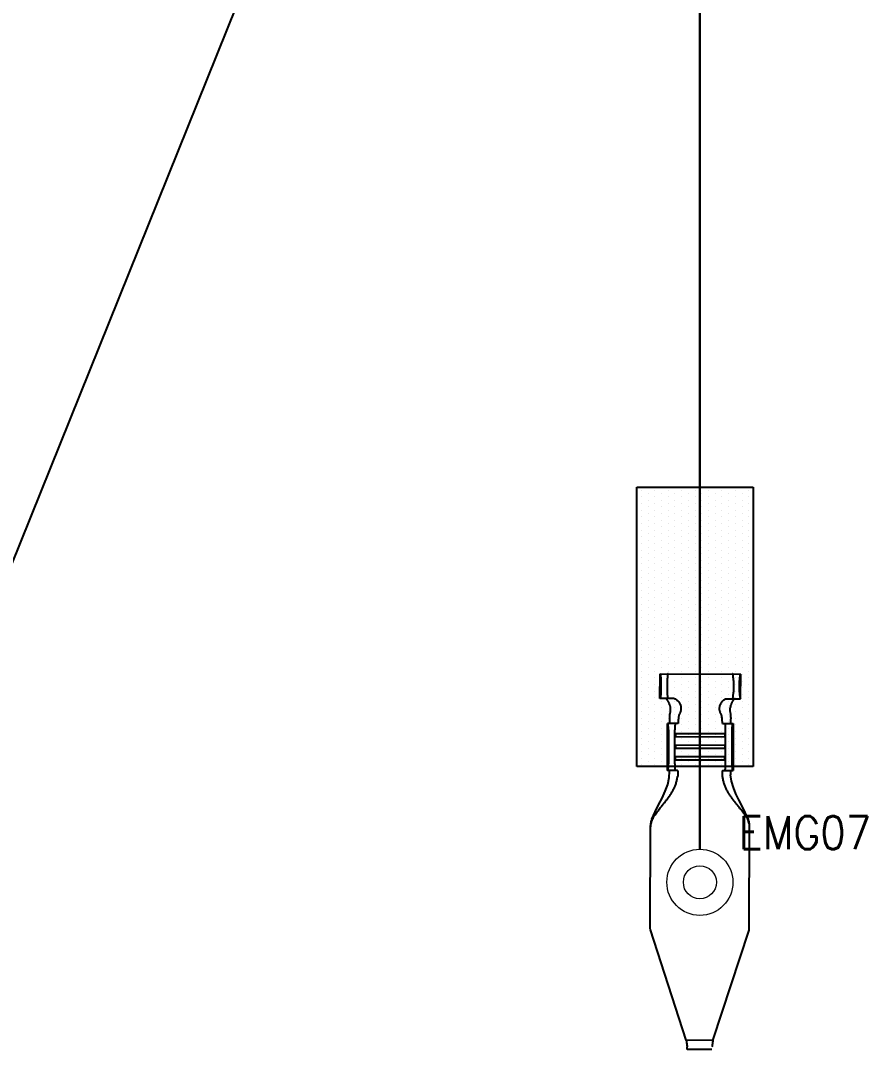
# Model space of a CAD drawing. Header units: inches. Extents: x 47316 to 59086, y 3141 to 11743.
# Drawn here: x 50808.6 to 50872.7, y 11050.4 to 11128.2 of the extents above; entities that cross this region are included whole.
import ezdxf

# ---------------------------------------------------------------- set-up
doc = ezdxf.new("R2010")
doc.units = ezdxf.units.IN
doc.header["$MEASUREMENT"] = 0
doc.layers.add('标注线', color=3, linetype='Continuous', lineweight=20)
doc.layers.add('轮廓线', color=7, linetype='Continuous', lineweight=40)
doc.styles.get("Standard").update_dxf_attribs({"font": ''})
doc.styles.add('样式 100', font='SimSun.ttf', dxfattribs={"width": 0.7, "height": 3.5})
doc.styles.get('Standard').set_extended_font_data('SimSun')
doc.linetypes.add('_VH_FELT_TAPE', pattern='A,0.4,-0.7,["FELT",Standard,S=0.3,R=0,X=-0.5,Y=-0.15],-0.7', length=1.8)

msp = doc.modelspace()

# ---------------------------------------------------------------- linework, layer by layer
at = {"color": 142, "linetype": '_VH_FELT_TAPE', "lineweight": 30, "ltscale": 5}
msp.add_line((50860.014, 11213.871), (50860.014, 11065.559), dxfattribs=at)
at = {"color": 0}
for p, q in [((50855.239, 11071.805), (50855.239, 11092.942)), ((50855.239, 11092.942), (50864.051, 11092.942)), ((50864.051, 11092.942), (50864.051, 11071.805)), ((50855.594, 11092.717), (50855.594, 11092.717)), ((50855.594, 11092.21), (50855.594, 11092.21)), ((50856.101, 11092.464), (50856.101, 11092.464)), ((50856.608, 11092.717), (50856.608, 11092.717)), ((50856.608, 11092.21), (50856.608, 11092.21)), ((50857.115, 11092.464), (50857.115, 11092.464)), ((50857.622, 11092.717), (50857.622, 11092.717)), ((50857.622, 11092.21), (50857.622, 11092.21)), ((50858.129, 11092.464), (50858.129, 11092.464)), ((50858.636, 11092.717), (50858.636, 11092.717)), ((50858.636, 11092.21), (50858.636, 11092.21)), ((50859.143, 11092.464), (50859.143, 11092.464)), ((50859.65, 11092.717), (50859.65, 11092.717)), ((50859.65, 11092.21), (50859.65, 11092.21)), ((50860.157, 11092.464), (50860.157, 11092.464)), ((50860.664, 11092.717), (50860.664, 11092.717)), ((50860.664, 11092.21), (50860.664, 11092.21)), ((50861.171, 11092.464), (50861.171, 11092.464)), ((50861.678, 11092.717), (50861.678, 11092.717)), ((50861.678, 11092.21), (50861.678, 11092.21)), ((50862.185, 11092.464), (50862.185, 11092.464)), ((50862.692, 11092.717), (50862.692, 11092.717)), ((50862.692, 11092.21), (50862.692, 11092.21)), ((50863.199, 11092.464), (50863.199, 11092.464)), ((50863.706, 11092.717), (50863.706, 11092.717)), ((50863.706, 11092.21), (50863.706, 11092.21)), ((50855.594, 11091.703), (50855.594, 11091.703)), ((50856.101, 11091.957), (50856.101, 11091.957)), ((50856.101, 11091.45), (50856.101, 11091.45)), ((50856.608, 11091.703), (50856.608, 11091.703)), ((50857.115, 11091.957), (50857.115, 11091.957)), ((50857.115, 11091.45), (50857.115, 11091.45)), ((50857.622, 11091.703), (50857.622, 11091.703)), ((50858.129, 11091.957), (50858.129, 11091.957)), ((50858.129, 11091.45), (50858.129, 11091.45)), ((50858.636, 11091.703), (50858.636, 11091.703)), ((50859.143, 11091.957), (50859.143, 11091.957)), ((50859.143, 11091.45), (50859.143, 11091.45)), ((50859.65, 11091.703), (50859.65, 11091.703)), ((50860.157, 11091.957), (50860.157, 11091.957)), ((50860.157, 11091.45), (50860.157, 11091.45)), ((50860.664, 11091.703), (50860.664, 11091.703)), ((50861.171, 11091.957), (50861.171, 11091.957)), ((50861.171, 11091.45), (50861.171, 11091.45)), ((50861.678, 11091.703), (50861.678, 11091.703)), ((50862.185, 11091.957), (50862.185, 11091.957)), ((50862.185, 11091.45), (50862.185, 11091.45)), ((50862.692, 11091.703), (50862.692, 11091.703)), ((50863.199, 11091.957), (50863.199, 11091.957)), ((50863.199, 11091.45), (50863.199, 11091.45)), ((50863.706, 11091.703), (50863.706, 11091.703)), ((50855.594, 11091.196), (50855.594, 11091.196)), ((50855.594, 11090.689), (50855.594, 11090.689)), ((50856.101, 11090.943), (50856.101, 11090.943)), ((50856.608, 11091.196), (50856.608, 11091.196)), ((50856.608, 11090.689), (50856.608, 11090.689)), ((50857.115, 11090.943), (50857.115, 11090.943)), ((50857.622, 11091.196), (50857.622, 11091.196)), ((50857.622, 11090.689), (50857.622, 11090.689)), ((50858.129, 11090.943), (50858.129, 11090.943)), ((50858.636, 11091.196), (50858.636, 11091.196)), ((50858.636, 11090.689), (50858.636, 11090.689)), ((50859.143, 11090.943), (50859.143, 11090.943)), ((50859.65, 11091.196), (50859.65, 11091.196)), ((50859.65, 11090.689), (50859.65, 11090.689)), ((50860.157, 11090.943), (50860.157, 11090.943)), ((50860.664, 11091.196), (50860.664, 11091.196)), ((50860.664, 11090.689), (50860.664, 11090.689)), ((50861.171, 11090.943), (50861.171, 11090.943)), ((50861.678, 11091.196), (50861.678, 11091.196)), ((50861.678, 11090.689), (50861.678, 11090.689)), ((50862.185, 11090.943), (50862.185, 11090.943)), ((50862.692, 11091.196), (50862.692, 11091.196)), ((50862.692, 11090.689), (50862.692, 11090.689)), ((50863.199, 11090.943), (50863.199, 11090.943)), ((50863.706, 11091.196), (50863.706, 11091.196)), ((50863.706, 11090.689), (50863.706, 11090.689)), ((50855.594, 11090.182), (50855.594, 11090.182)), ((50856.101, 11090.436), (50856.101, 11090.436)), ((50856.101, 11089.929), (50856.101, 11089.929)), ((50856.608, 11090.182), (50856.608, 11090.182)), ((50857.115, 11090.436), (50857.115, 11090.436)), ((50857.115, 11089.929), (50857.115, 11089.929)), ((50857.622, 11090.182), (50857.622, 11090.182)), ((50858.129, 11090.436), (50858.129, 11090.436)), ((50858.129, 11089.929), (50858.129, 11089.929)), ((50858.636, 11090.182), (50858.636, 11090.182)), ((50859.143, 11090.436), (50859.143, 11090.436)), ((50859.143, 11089.929), (50859.143, 11089.929)), ((50859.65, 11090.182), (50859.65, 11090.182)), ((50860.157, 11090.436), (50860.157, 11090.436)), ((50860.157, 11089.929), (50860.157, 11089.929)), ((50860.664, 11090.182), (50860.664, 11090.182)), ((50861.171, 11090.436), (50861.171, 11090.436)), ((50861.171, 11089.929), (50861.171, 11089.929)), ((50861.678, 11090.182), (50861.678, 11090.182)), ((50862.185, 11090.436), (50862.185, 11090.436)), ((50862.185, 11089.929), (50862.185, 11089.929)), ((50862.692, 11090.182), (50862.692, 11090.182)), ((50863.199, 11090.436), (50863.199, 11090.436)), ((50863.199, 11089.929), (50863.199, 11089.929)), ((50863.706, 11090.182), (50863.706, 11090.182)), ((50855.594, 11089.675), (50855.594, 11089.675)), ((50855.594, 11089.168), (50855.594, 11089.168)), ((50856.101, 11089.422), (50856.101, 11089.422)), ((50856.608, 11089.675), (50856.608, 11089.675)), ((50856.608, 11089.168), (50856.608, 11089.168)), ((50857.115, 11089.422), (50857.115, 11089.422)), ((50857.622, 11089.675), (50857.622, 11089.675)), ((50857.622, 11089.168), (50857.622, 11089.168)), ((50858.129, 11089.422), (50858.129, 11089.422)), ((50858.636, 11089.675), (50858.636, 11089.675)), ((50858.636, 11089.168), (50858.636, 11089.168)), ((50859.143, 11089.422), (50859.143, 11089.422)), ((50859.65, 11089.675), (50859.65, 11089.675)), ((50859.65, 11089.168), (50859.65, 11089.168)), ((50860.157, 11089.422), (50860.157, 11089.422)), ((50860.664, 11089.675), (50860.664, 11089.675)), ((50860.664, 11089.168), (50860.664, 11089.168)), ((50861.171, 11089.422), (50861.171, 11089.422)), ((50861.678, 11089.675), (50861.678, 11089.675)), ((50861.678, 11089.168), (50861.678, 11089.168)), ((50862.185, 11089.422), (50862.185, 11089.422)), ((50862.692, 11089.675), (50862.692, 11089.675)), ((50862.692, 11089.168), (50862.692, 11089.168)), ((50863.199, 11089.422), (50863.199, 11089.422)), ((50863.706, 11089.675), (50863.706, 11089.675)), ((50863.706, 11089.168), (50863.706, 11089.168)), ((50855.594, 11088.661), (50855.594, 11088.661)), ((50856.101, 11088.915), (50856.101, 11088.915)), ((50856.101, 11088.408), (50856.101, 11088.408)), ((50856.608, 11088.661), (50856.608, 11088.661)), ((50857.115, 11088.915), (50857.115, 11088.915)), ((50857.115, 11088.408), (50857.115, 11088.408)), ((50857.622, 11088.661), (50857.622, 11088.661)), ((50858.129, 11088.915), (50858.129, 11088.915)), ((50858.129, 11088.408), (50858.129, 11088.408)), ((50858.636, 11088.661), (50858.636, 11088.661)), ((50859.143, 11088.915), (50859.143, 11088.915)), ((50859.143, 11088.408), (50859.143, 11088.408)), ((50859.65, 11088.661), (50859.65, 11088.661)), ((50860.157, 11088.915), (50860.157, 11088.915)), ((50860.157, 11088.408), (50860.157, 11088.408)), ((50860.664, 11088.661), (50860.664, 11088.661)), ((50861.171, 11088.915), (50861.171, 11088.915)), ((50861.171, 11088.408), (50861.171, 11088.408)), ((50861.678, 11088.661), (50861.678, 11088.661)), ((50862.185, 11088.915), (50862.185, 11088.915)), ((50862.185, 11088.408), (50862.185, 11088.408)), ((50862.692, 11088.661), (50862.692, 11088.661)), ((50863.199, 11088.915), (50863.199, 11088.915)), ((50863.199, 11088.408), (50863.199, 11088.408)), ((50863.706, 11088.661), (50863.706, 11088.661)), ((50855.594, 11088.154), (50855.594, 11088.154)), ((50855.594, 11087.647), (50855.594, 11087.647)), ((50856.101, 11087.901), (50856.101, 11087.901)), ((50856.608, 11088.154), (50856.608, 11088.154)), ((50856.608, 11087.647), (50856.608, 11087.647)), ((50857.115, 11087.901), (50857.115, 11087.901)), ((50857.622, 11088.154), (50857.622, 11088.154)), ((50857.622, 11087.647), (50857.622, 11087.647)), ((50858.129, 11087.901), (50858.129, 11087.901)), ((50858.636, 11088.154), (50858.636, 11088.154)), ((50858.636, 11087.647), (50858.636, 11087.647)), ((50859.143, 11087.901), (50859.143, 11087.901)), ((50859.65, 11088.154), (50859.65, 11088.154)), ((50859.65, 11087.647), (50859.65, 11087.647)), ((50860.157, 11087.901), (50860.157, 11087.901)), ((50860.664, 11088.154), (50860.664, 11088.154)), ((50860.664, 11087.647), (50860.664, 11087.647)), ((50861.171, 11087.901), (50861.171, 11087.901)), ((50861.678, 11088.154), (50861.678, 11088.154)), ((50861.678, 11087.647), (50861.678, 11087.647)), ((50862.185, 11087.901), (50862.185, 11087.901)), ((50862.692, 11088.154), (50862.692, 11088.154)), ((50862.692, 11087.647), (50862.692, 11087.647)), ((50863.199, 11087.901), (50863.199, 11087.901)), ((50863.706, 11088.154), (50863.706, 11088.154)), ((50863.706, 11087.647), (50863.706, 11087.647)), ((50855.594, 11087.14), (50855.594, 11087.14)), ((50856.101, 11087.394), (50856.101, 11087.394)), ((50856.101, 11086.887), (50856.101, 11086.887)), ((50856.608, 11087.14), (50856.608, 11087.14)), ((50857.115, 11087.394), (50857.115, 11087.394)), ((50857.115, 11086.887), (50857.115, 11086.887)), ((50857.622, 11087.14), (50857.622, 11087.14)), ((50858.129, 11087.394), (50858.129, 11087.394)), ((50858.129, 11086.887), (50858.129, 11086.887)), ((50858.636, 11087.14), (50858.636, 11087.14)), ((50859.143, 11087.394), (50859.143, 11087.394)), ((50859.143, 11086.887), (50859.143, 11086.887)), ((50859.65, 11087.14), (50859.65, 11087.14)), ((50860.157, 11087.394), (50860.157, 11087.394)), ((50860.157, 11086.887), (50860.157, 11086.887)), ((50860.664, 11087.14), (50860.664, 11087.14)), ((50861.171, 11087.394), (50861.171, 11087.394)), ((50861.171, 11086.887), (50861.171, 11086.887)), ((50861.678, 11087.14), (50861.678, 11087.14)), ((50862.185, 11087.394), (50862.185, 11087.394)), ((50862.185, 11086.887), (50862.185, 11086.887)), ((50862.692, 11087.14), (50862.692, 11087.14)), ((50863.199, 11087.394), (50863.199, 11087.394)), ((50863.199, 11086.887), (50863.199, 11086.887)), ((50863.706, 11087.14), (50863.706, 11087.14)), ((50855.594, 11086.633), (50855.594, 11086.633)), ((50855.594, 11086.126), (50855.594, 11086.126)), ((50856.101, 11086.38), (50856.101, 11086.38)), ((50856.608, 11086.633), (50856.608, 11086.633)), ((50856.608, 11086.126), (50856.608, 11086.126)), ((50857.115, 11086.38), (50857.115, 11086.38)), ((50857.622, 11086.633), (50857.622, 11086.633)), ((50857.622, 11086.126), (50857.622, 11086.126)), ((50858.129, 11086.38), (50858.129, 11086.38)), ((50858.636, 11086.633), (50858.636, 11086.633)), ((50858.636, 11086.126), (50858.636, 11086.126)), ((50859.143, 11086.38), (50859.143, 11086.38)), ((50859.65, 11086.633), (50859.65, 11086.633)), ((50859.65, 11086.126), (50859.65, 11086.126)), ((50860.157, 11086.38), (50860.157, 11086.38)), ((50860.664, 11086.633), (50860.664, 11086.633)), ((50860.664, 11086.126), (50860.664, 11086.126)), ((50861.171, 11086.38), (50861.171, 11086.38)), ((50861.678, 11086.633), (50861.678, 11086.633)), ((50861.678, 11086.126), (50861.678, 11086.126)), ((50862.185, 11086.38), (50862.185, 11086.38)), ((50862.692, 11086.633), (50862.692, 11086.633)), ((50862.692, 11086.126), (50862.692, 11086.126)), ((50863.199, 11086.38), (50863.199, 11086.38)), ((50863.706, 11086.633), (50863.706, 11086.633)), ((50863.706, 11086.126), (50863.706, 11086.126)), ((50855.594, 11085.619), (50855.594, 11085.619)), ((50855.594, 11085.112), (50855.594, 11085.112)), ((50856.101, 11085.873), (50856.101, 11085.873)), ((50856.101, 11085.366), (50856.101, 11085.366)), ((50856.608, 11085.619), (50856.608, 11085.619)), ((50856.608, 11085.112), (50856.608, 11085.112)), ((50857.115, 11085.873), (50857.115, 11085.873)), ((50857.115, 11085.366), (50857.115, 11085.366)), ((50857.622, 11085.619), (50857.622, 11085.619)), ((50857.622, 11085.112), (50857.622, 11085.112)), ((50858.129, 11085.873), (50858.129, 11085.873)), ((50858.129, 11085.366), (50858.129, 11085.366)), ((50858.636, 11085.619), (50858.636, 11085.619)), ((50858.636, 11085.112), (50858.636, 11085.112)), ((50859.143, 11085.873), (50859.143, 11085.873)), ((50859.143, 11085.366), (50859.143, 11085.366)), ((50859.65, 11085.619), (50859.65, 11085.619)), ((50859.65, 11085.112), (50859.65, 11085.112)), ((50860.157, 11085.873), (50860.157, 11085.873)), ((50860.157, 11085.366), (50860.157, 11085.366)), ((50860.664, 11085.619), (50860.664, 11085.619)), ((50860.664, 11085.112), (50860.664, 11085.112)), ((50861.171, 11085.873), (50861.171, 11085.873)), ((50861.171, 11085.366), (50861.171, 11085.366)), ((50861.678, 11085.619), (50861.678, 11085.619)), ((50861.678, 11085.112), (50861.678, 11085.112)), ((50862.185, 11085.873), (50862.185, 11085.873)), ((50862.185, 11085.366), (50862.185, 11085.366)), ((50862.692, 11085.619), (50862.692, 11085.619)), ((50862.692, 11085.112), (50862.692, 11085.112)), ((50863.199, 11085.873), (50863.199, 11085.873)), ((50863.199, 11085.366), (50863.199, 11085.366)), ((50863.706, 11085.619), (50863.706, 11085.619)), ((50863.706, 11085.112), (50863.706, 11085.112)), ((50855.594, 11084.605), (50855.594, 11084.605)), ((50856.101, 11084.859), (50856.101, 11084.859)), ((50856.101, 11084.352), (50856.101, 11084.352)), ((50856.608, 11084.605), (50856.608, 11084.605)), ((50857.115, 11084.859), (50857.115, 11084.859)), ((50857.115, 11084.352), (50857.115, 11084.352)), ((50857.622, 11084.605), (50857.622, 11084.605)), ((50858.129, 11084.859), (50858.129, 11084.859)), ((50858.129, 11084.352), (50858.129, 11084.352)), ((50858.636, 11084.605), (50858.636, 11084.605)), ((50859.143, 11084.859), (50859.143, 11084.859)), ((50859.143, 11084.352), (50859.143, 11084.352)), ((50859.65, 11084.605), (50859.65, 11084.605)), ((50860.157, 11084.859), (50860.157, 11084.859)), ((50860.157, 11084.352), (50860.157, 11084.352)), ((50860.664, 11084.605), (50860.664, 11084.605)), ((50861.171, 11084.859), (50861.171, 11084.859)), ((50861.171, 11084.352), (50861.171, 11084.352)), ((50861.678, 11084.605), (50861.678, 11084.605)), ((50862.185, 11084.859), (50862.185, 11084.859)), ((50862.185, 11084.352), (50862.185, 11084.352)), ((50862.692, 11084.605), (50862.692, 11084.605)), ((50863.199, 11084.859), (50863.199, 11084.859)), ((50863.199, 11084.352), (50863.199, 11084.352)), ((50863.706, 11084.605), (50863.706, 11084.605)), ((50855.594, 11084.098), (50855.594, 11084.098)), ((50855.594, 11083.591), (50855.594, 11083.591)), ((50856.101, 11083.845), (50856.101, 11083.845)), ((50856.608, 11084.098), (50856.608, 11084.098)), ((50856.608, 11083.591), (50856.608, 11083.591)), ((50857.115, 11083.845), (50857.115, 11083.845)), ((50857.622, 11084.098), (50857.622, 11084.098)), ((50857.622, 11083.591), (50857.622, 11083.591)), ((50858.129, 11083.845), (50858.129, 11083.845)), ((50858.636, 11084.098), (50858.636, 11084.098)), ((50858.636, 11083.591), (50858.636, 11083.591)), ((50859.143, 11083.845), (50859.143, 11083.845)), ((50859.65, 11084.098), (50859.65, 11084.098)), ((50859.65, 11083.591), (50859.65, 11083.591)), ((50860.157, 11083.845), (50860.157, 11083.845)), ((50860.664, 11084.098), (50860.664, 11084.098)), ((50860.664, 11083.591), (50860.664, 11083.591)), ((50861.171, 11083.845), (50861.171, 11083.845)), ((50861.678, 11084.098), (50861.678, 11084.098)), ((50861.678, 11083.591), (50861.678, 11083.591)), ((50862.185, 11083.845), (50862.185, 11083.845)), ((50862.692, 11084.098), (50862.692, 11084.098)), ((50862.692, 11083.591), (50862.692, 11083.591)), ((50863.199, 11083.845), (50863.199, 11083.845)), ((50863.706, 11084.098), (50863.706, 11084.098)), ((50863.706, 11083.591), (50863.706, 11083.591)), ((50855.594, 11083.084), (50855.594, 11083.084)), ((50856.101, 11083.338), (50856.101, 11083.338)), ((50856.101, 11082.831), (50856.101, 11082.831)), ((50856.608, 11083.084), (50856.608, 11083.084)), ((50857.115, 11083.338), (50857.115, 11083.338)), ((50857.115, 11082.831), (50857.115, 11082.831)), ((50857.622, 11083.084), (50857.622, 11083.084)), ((50858.129, 11083.338), (50858.129, 11083.338)), ((50858.129, 11082.831), (50858.129, 11082.831)), ((50858.636, 11083.084), (50858.636, 11083.084)), ((50859.143, 11083.338), (50859.143, 11083.338)), ((50859.143, 11082.831), (50859.143, 11082.831)), ((50859.65, 11083.084), (50859.65, 11083.084)), ((50860.157, 11083.338), (50860.157, 11083.338)), ((50860.157, 11082.831), (50860.157, 11082.831)), ((50860.664, 11083.084), (50860.664, 11083.084)), ((50861.171, 11083.338), (50861.171, 11083.338)), ((50861.171, 11082.831), (50861.171, 11082.831)), ((50861.678, 11083.084), (50861.678, 11083.084)), ((50862.185, 11083.338), (50862.185, 11083.338)), ((50862.185, 11082.831), (50862.185, 11082.831)), ((50862.692, 11083.084), (50862.692, 11083.084)), ((50863.199, 11083.338), (50863.199, 11083.338)), ((50863.199, 11082.831), (50863.199, 11082.831)), ((50863.706, 11083.084), (50863.706, 11083.084)), ((50855.594, 11082.577), (50855.594, 11082.577)), ((50855.594, 11082.07), (50855.594, 11082.07)), ((50856.101, 11082.324), (50856.101, 11082.324)), ((50856.608, 11082.577), (50856.608, 11082.577)), ((50856.608, 11082.07), (50856.608, 11082.07)), ((50857.115, 11082.324), (50857.115, 11082.324)), ((50857.622, 11082.577), (50857.622, 11082.577)), ((50857.622, 11082.07), (50857.622, 11082.07)), ((50858.129, 11082.324), (50858.129, 11082.324)), ((50858.636, 11082.577), (50858.636, 11082.577)), ((50858.636, 11082.07), (50858.636, 11082.07)), ((50859.143, 11082.324), (50859.143, 11082.324)), ((50859.65, 11082.577), (50859.65, 11082.577)), ((50859.65, 11082.07), (50859.65, 11082.07)), ((50860.157, 11082.324), (50860.157, 11082.324)), ((50860.664, 11082.577), (50860.664, 11082.577)), ((50860.664, 11082.07), (50860.664, 11082.07)), ((50861.171, 11082.324), (50861.171, 11082.324)), ((50861.678, 11082.577), (50861.678, 11082.577)), ((50861.678, 11082.07), (50861.678, 11082.07)), ((50862.185, 11082.324), (50862.185, 11082.324)), ((50862.692, 11082.577), (50862.692, 11082.577)), ((50862.692, 11082.07), (50862.692, 11082.07)), ((50863.199, 11082.324), (50863.199, 11082.324)), ((50863.706, 11082.577), (50863.706, 11082.577)), ((50863.706, 11082.07), (50863.706, 11082.07)), ((50855.594, 11081.563), (50855.594, 11081.563)), ((50856.101, 11081.817), (50856.101, 11081.817)), ((50856.101, 11081.31), (50856.101, 11081.31)), ((50856.608, 11081.563), (50856.608, 11081.563)), ((50857.115, 11081.817), (50857.115, 11081.817)), ((50857.115, 11081.31), (50857.115, 11081.31)), ((50857.622, 11081.563), (50857.622, 11081.563)), ((50858.129, 11081.817), (50858.129, 11081.817)), ((50858.129, 11081.31), (50858.129, 11081.31)), ((50858.636, 11081.563), (50858.636, 11081.563)), ((50859.143, 11081.817), (50859.143, 11081.817)), ((50859.143, 11081.31), (50859.143, 11081.31)), ((50859.65, 11081.563), (50859.65, 11081.563)), ((50860.157, 11081.817), (50860.157, 11081.817)), ((50860.157, 11081.31), (50860.157, 11081.31)), ((50860.664, 11081.563), (50860.664, 11081.563)), ((50861.171, 11081.817), (50861.171, 11081.817)), ((50861.171, 11081.31), (50861.171, 11081.31)), ((50861.678, 11081.563), (50861.678, 11081.563)), ((50862.185, 11081.817), (50862.185, 11081.817)), ((50862.185, 11081.31), (50862.185, 11081.31)), ((50862.692, 11081.563), (50862.692, 11081.563)), ((50863.199, 11081.817), (50863.199, 11081.817)), ((50863.199, 11081.31), (50863.199, 11081.31)), ((50863.706, 11081.563), (50863.706, 11081.563)), ((50855.594, 11081.056), (50855.594, 11081.056)), ((50855.594, 11080.549), (50855.594, 11080.549)), ((50856.101, 11080.803), (50856.101, 11080.803)), ((50856.608, 11081.056), (50856.608, 11081.056)), ((50856.608, 11080.549), (50856.608, 11080.549)), ((50857.115, 11080.803), (50857.115, 11080.803)), ((50857.622, 11081.056), (50857.622, 11081.056)), ((50857.622, 11080.549), (50857.622, 11080.549)), ((50858.129, 11080.803), (50858.129, 11080.803)), ((50858.636, 11081.056), (50858.636, 11081.056)), ((50858.636, 11080.549), (50858.636, 11080.549)), ((50859.143, 11080.803), (50859.143, 11080.803)), ((50859.65, 11081.056), (50859.65, 11081.056)), ((50859.65, 11080.549), (50859.65, 11080.549)), ((50860.157, 11080.803), (50860.157, 11080.803)), ((50860.664, 11081.056), (50860.664, 11081.056)), ((50860.664, 11080.549), (50860.664, 11080.549)), ((50861.171, 11080.803), (50861.171, 11080.803)), ((50861.678, 11081.056), (50861.678, 11081.056)), ((50861.678, 11080.549), (50861.678, 11080.549)), ((50862.185, 11080.803), (50862.185, 11080.803)), ((50862.692, 11081.056), (50862.692, 11081.056)), ((50862.692, 11080.549), (50862.692, 11080.549)), ((50863.199, 11080.803), (50863.199, 11080.803)), ((50863.706, 11081.056), (50863.706, 11081.056)), ((50863.706, 11080.549), (50863.706, 11080.549)), ((50855.594, 11080.042), (50855.594, 11080.042)), ((50856.101, 11080.296), (50856.101, 11080.296)), ((50856.101, 11079.789), (50856.101, 11079.789)), ((50856.608, 11080.042), (50856.608, 11080.042)), ((50857.115, 11080.296), (50857.115, 11080.296)), ((50857.115, 11079.789), (50857.115, 11079.789)), ((50857.622, 11080.042), (50857.622, 11080.042)), ((50858.129, 11080.296), (50858.129, 11080.296)), ((50858.129, 11079.789), (50858.129, 11079.789)), ((50858.636, 11080.042), (50858.636, 11080.042)), ((50859.143, 11080.296), (50859.143, 11080.296)), ((50859.143, 11079.789), (50859.143, 11079.789)), ((50859.65, 11080.042), (50859.65, 11080.042)), ((50860.157, 11080.296), (50860.157, 11080.296)), ((50860.157, 11079.789), (50860.157, 11079.789)), ((50860.664, 11080.042), (50860.664, 11080.042)), ((50861.171, 11080.296), (50861.171, 11080.296)), ((50861.171, 11079.789), (50861.171, 11079.789)), ((50861.678, 11080.042), (50861.678, 11080.042)), ((50862.185, 11080.296), (50862.185, 11080.296)), ((50862.185, 11079.789), (50862.185, 11079.789)), ((50862.692, 11080.042), (50862.692, 11080.042)), ((50863.199, 11080.296), (50863.199, 11080.296)), ((50863.199, 11079.789), (50863.199, 11079.789)), ((50863.706, 11080.042), (50863.706, 11080.042)), ((50855.594, 11079.535), (50855.594, 11079.535)), ((50855.594, 11079.028), (50855.594, 11079.028)), ((50856.101, 11079.282), (50856.101, 11079.282)), ((50856.608, 11079.535), (50856.608, 11079.535)), ((50856.608, 11079.028), (50856.608, 11079.028)), ((50857.115, 11079.282), (50857.115, 11079.282)), ((50857.622, 11079.535), (50857.622, 11079.535)), ((50857.622, 11079.028), (50857.622, 11079.028)), ((50858.129, 11079.282), (50858.129, 11079.282)), ((50858.636, 11079.535), (50858.636, 11079.535)), ((50858.636, 11079.028), (50858.636, 11079.028)), ((50859.143, 11079.282), (50859.143, 11079.282)), ((50859.65, 11079.535), (50859.65, 11079.535)), ((50859.65, 11079.028), (50859.65, 11079.028)), ((50860.157, 11079.282), (50860.157, 11079.282)), ((50860.664, 11079.535), (50860.664, 11079.535)), ((50860.664, 11079.028), (50860.664, 11079.028)), ((50861.171, 11079.282), (50861.171, 11079.282)), ((50861.678, 11079.535), (50861.678, 11079.535)), ((50861.678, 11079.028), (50861.678, 11079.028)), ((50862.185, 11079.282), (50862.185, 11079.282)), ((50862.692, 11079.535), (50862.692, 11079.535)), ((50862.692, 11079.028), (50862.692, 11079.028)), ((50863.199, 11079.282), (50863.199, 11079.282)), ((50863.706, 11079.535), (50863.706, 11079.535)), ((50863.706, 11079.028), (50863.706, 11079.028)), ((50855.594, 11078.521), (50855.594, 11078.521)), ((50856.101, 11078.775), (50856.101, 11078.775)), ((50856.101, 11078.268), (50856.101, 11078.268)), ((50856.608, 11078.521), (50856.608, 11078.521)), ((50857.115, 11078.775), (50857.115, 11078.775)), ((50857.115, 11078.268), (50857.115, 11078.268)), ((50857.622, 11078.521), (50857.622, 11078.521)), ((50858.129, 11078.775), (50858.129, 11078.775)), ((50858.129, 11078.268), (50858.129, 11078.268)), ((50858.636, 11078.521), (50858.636, 11078.521)), ((50859.143, 11078.775), (50859.143, 11078.775)), ((50859.143, 11078.268), (50859.143, 11078.268)), ((50859.65, 11078.521), (50859.65, 11078.521)), ((50860.157, 11078.775), (50860.157, 11078.775)), ((50860.157, 11078.268), (50860.157, 11078.268)), ((50860.664, 11078.521), (50860.664, 11078.521)), ((50861.171, 11078.775), (50861.171, 11078.775)), ((50861.171, 11078.268), (50861.171, 11078.268)), ((50861.678, 11078.521), (50861.678, 11078.521)), ((50862.185, 11078.775), (50862.185, 11078.775)), ((50862.185, 11078.268), (50862.185, 11078.268)), ((50862.692, 11078.521), (50862.692, 11078.521)), ((50863.199, 11078.775), (50863.199, 11078.775)), ((50863.199, 11078.268), (50863.199, 11078.268)), ((50863.706, 11078.521), (50863.706, 11078.521)), ((50855.594, 11078.014), (50855.594, 11078.014)), ((50855.594, 11077.507), (50855.594, 11077.507)), ((50856.101, 11077.761), (50856.101, 11077.761)), ((50856.608, 11078.014), (50856.608, 11078.014)), ((50856.608, 11077.507), (50856.608, 11077.507)), ((50857.115, 11077.761), (50857.115, 11077.761)), ((50857.622, 11078.014), (50857.622, 11078.014)), ((50857.622, 11077.507), (50857.622, 11077.507)), ((50858.129, 11077.761), (50858.129, 11077.761)), ((50858.636, 11078.014), (50858.636, 11078.014)), ((50858.636, 11077.507), (50858.636, 11077.507)), ((50859.143, 11077.761), (50859.143, 11077.761)), ((50859.65, 11078.014), (50859.65, 11078.014)), ((50859.65, 11077.507), (50859.65, 11077.507)), ((50860.157, 11077.761), (50860.157, 11077.761)), ((50860.664, 11078.014), (50860.664, 11078.014)), ((50860.664, 11077.507), (50860.664, 11077.507)), ((50861.171, 11077.761), (50861.171, 11077.761)), ((50861.678, 11078.014), (50861.678, 11078.014)), ((50861.678, 11077.507), (50861.678, 11077.507)), ((50862.185, 11077.761), (50862.185, 11077.761)), ((50862.692, 11078.014), (50862.692, 11078.014)), ((50862.692, 11077.507), (50862.692, 11077.507)), ((50863.199, 11077.761), (50863.199, 11077.761)), ((50863.706, 11078.014), (50863.706, 11078.014)), ((50863.706, 11077.507), (50863.706, 11077.507)), ((50855.594, 11077), (50855.594, 11077)), ((50856.101, 11077.254), (50856.101, 11077.254)), ((50856.101, 11076.747), (50856.101, 11076.747)), ((50856.608, 11077), (50856.608, 11077)), ((50857.115, 11077.254), (50857.115, 11077.254)), ((50857.115, 11076.747), (50857.115, 11076.747)), ((50857.622, 11077), (50857.622, 11077)), ((50858.129, 11077.254), (50858.129, 11077.254)), ((50858.129, 11076.747), (50858.129, 11076.747)), ((50858.636, 11077), (50858.636, 11077)), ((50859.143, 11077.254), (50859.143, 11077.254)), ((50859.143, 11076.747), (50859.143, 11076.747)), ((50859.65, 11077), (50859.65, 11077)), ((50860.157, 11077.254), (50860.157, 11077.254)), ((50860.157, 11076.747), (50860.157, 11076.747)), ((50860.664, 11077), (50860.664, 11077)), ((50861.171, 11077.254), (50861.171, 11077.254)), ((50861.171, 11076.747), (50861.171, 11076.747)), ((50861.678, 11077), (50861.678, 11077)), ((50862.185, 11077.254), (50862.185, 11077.254)), ((50862.185, 11076.747), (50862.185, 11076.747)), ((50862.692, 11077), (50862.692, 11077)), ((50863.199, 11077.254), (50863.199, 11077.254)), ((50863.199, 11076.747), (50863.199, 11076.747)), ((50863.706, 11077), (50863.706, 11077)), ((50855.594, 11076.493), (50855.594, 11076.493)), ((50855.594, 11075.986), (50855.594, 11075.986)), ((50856.101, 11076.24), (50856.101, 11076.24)), ((50856.608, 11076.493), (50856.608, 11076.493)), ((50856.608, 11075.986), (50856.608, 11075.986)), ((50857.115, 11076.24), (50857.115, 11076.24)), ((50857.622, 11076.493), (50857.622, 11076.493)), ((50857.622, 11075.986), (50857.622, 11075.986)), ((50858.129, 11076.24), (50858.129, 11076.24)), ((50858.636, 11076.493), (50858.636, 11076.493)), ((50858.636, 11075.986), (50858.636, 11075.986)), ((50859.143, 11076.24), (50859.143, 11076.24)), ((50859.65, 11076.493), (50859.65, 11076.493)), ((50859.65, 11075.986), (50859.65, 11075.986)), ((50860.157, 11076.24), (50860.157, 11076.24)), ((50860.664, 11076.493), (50860.664, 11076.493)), ((50860.664, 11075.986), (50860.664, 11075.986)), ((50861.171, 11076.24), (50861.171, 11076.24)), ((50861.678, 11076.493), (50861.678, 11076.493)), ((50861.678, 11075.986), (50861.678, 11075.986)), ((50862.185, 11076.24), (50862.185, 11076.24)), ((50862.692, 11076.493), (50862.692, 11076.493)), ((50862.692, 11075.986), (50862.692, 11075.986)), ((50863.199, 11076.24), (50863.199, 11076.24)), ((50863.706, 11076.493), (50863.706, 11076.493)), ((50863.706, 11075.986), (50863.706, 11075.986)), ((50855.594, 11075.479), (50855.594, 11075.479)), ((50856.101, 11075.733), (50856.101, 11075.733)), ((50856.101, 11075.226), (50856.101, 11075.226)), ((50856.608, 11075.479), (50856.608, 11075.479)), ((50857.115, 11075.733), (50857.115, 11075.733)), ((50857.115, 11075.226), (50857.115, 11075.226)), ((50857.622, 11075.479), (50857.622, 11075.479)), ((50858.129, 11075.733), (50858.129, 11075.733)), ((50858.129, 11075.226), (50858.129, 11075.226)), ((50858.636, 11075.479), (50858.636, 11075.479)), ((50859.143, 11075.733), (50859.143, 11075.733)), ((50859.143, 11075.226), (50859.143, 11075.226)), ((50859.65, 11075.479), (50859.65, 11075.479)), ((50860.157, 11075.733), (50860.157, 11075.733)), ((50860.157, 11075.226), (50860.157, 11075.226)), ((50860.664, 11075.479), (50860.664, 11075.479)), ((50861.171, 11075.733), (50861.171, 11075.733)), ((50861.171, 11075.226), (50861.171, 11075.226)), ((50861.678, 11075.479), (50861.678, 11075.479)), ((50862.185, 11075.733), (50862.185, 11075.733)), ((50862.185, 11075.226), (50862.185, 11075.226)), ((50862.692, 11075.479), (50862.692, 11075.479)), ((50863.199, 11075.733), (50863.199, 11075.733)), ((50863.199, 11075.226), (50863.199, 11075.226)), ((50863.706, 11075.479), (50863.706, 11075.479)), ((50855.594, 11074.972), (50855.594, 11074.972)), ((50855.594, 11074.465), (50855.594, 11074.465)), ((50856.101, 11074.719), (50856.101, 11074.719)), ((50856.101, 11074.212), (50856.101, 11074.212)), ((50856.608, 11074.972), (50856.608, 11074.972)), ((50856.608, 11074.465), (50856.608, 11074.465)), ((50857.115, 11074.719), (50857.115, 11074.719)), ((50857.115, 11074.212), (50857.115, 11074.212)), ((50857.622, 11074.972), (50857.622, 11074.972)), ((50857.622, 11074.465), (50857.622, 11074.465)), ((50858.129, 11074.719), (50858.129, 11074.719)), ((50858.129, 11074.212), (50858.129, 11074.212)), ((50858.636, 11074.972), (50858.636, 11074.972)), ((50858.636, 11074.465), (50858.636, 11074.465)), ((50859.143, 11074.719), (50859.143, 11074.719)), ((50859.143, 11074.212), (50859.143, 11074.212)), ((50859.65, 11074.972), (50859.65, 11074.972)), ((50859.65, 11074.465), (50859.65, 11074.465)), ((50860.157, 11074.719), (50860.157, 11074.719)), ((50860.157, 11074.212), (50860.157, 11074.212)), ((50860.664, 11074.972), (50860.664, 11074.972)), ((50860.664, 11074.465), (50860.664, 11074.465)), ((50861.171, 11074.719), (50861.171, 11074.719)), ((50861.171, 11074.212), (50861.171, 11074.212)), ((50861.678, 11074.972), (50861.678, 11074.972)), ((50861.678, 11074.465), (50861.678, 11074.465)), ((50862.185, 11074.719), (50862.185, 11074.719)), ((50862.185, 11074.212), (50862.185, 11074.212)), ((50862.692, 11074.972), (50862.692, 11074.972)), ((50862.692, 11074.465), (50862.692, 11074.465)), ((50863.199, 11074.719), (50863.199, 11074.719)), ((50863.199, 11074.212), (50863.199, 11074.212)), ((50863.706, 11074.972), (50863.706, 11074.972)), ((50863.706, 11074.465), (50863.706, 11074.465)), ((50855.594, 11073.958), (50855.594, 11073.958)), ((50855.594, 11073.451), (50855.594, 11073.451)), ((50856.101, 11073.705), (50856.101, 11073.705)), ((50856.608, 11073.958), (50856.608, 11073.958)), ((50856.608, 11073.451), (50856.608, 11073.451)), ((50857.115, 11073.705), (50857.115, 11073.705)), ((50857.622, 11073.958), (50857.622, 11073.958)), ((50857.622, 11073.451), (50857.622, 11073.451)), ((50858.129, 11073.705), (50858.129, 11073.705)), ((50858.636, 11073.958), (50858.636, 11073.958)), ((50858.636, 11073.451), (50858.636, 11073.451)), ((50859.143, 11073.705), (50859.143, 11073.705)), ((50859.65, 11073.958), (50859.65, 11073.958)), ((50859.65, 11073.451), (50859.65, 11073.451)), ((50860.157, 11073.705), (50860.157, 11073.705)), ((50860.664, 11073.958), (50860.664, 11073.958)), ((50860.664, 11073.451), (50860.664, 11073.451)), ((50861.171, 11073.705), (50861.171, 11073.705)), ((50861.678, 11073.958), (50861.678, 11073.958)), ((50861.678, 11073.451), (50861.678, 11073.451)), ((50862.185, 11073.705), (50862.185, 11073.705)), ((50862.692, 11073.958), (50862.692, 11073.958)), ((50862.692, 11073.451), (50862.692, 11073.451)), ((50863.199, 11073.705), (50863.199, 11073.705)), ((50863.706, 11073.958), (50863.706, 11073.958)), ((50863.706, 11073.451), (50863.706, 11073.451)), ((50855.594, 11072.944), (50855.594, 11072.944)), ((50856.101, 11073.198), (50856.101, 11073.198)), ((50856.101, 11072.691), (50856.101, 11072.691)), ((50856.608, 11072.944), (50856.608, 11072.944)), ((50857.115, 11073.198), (50857.115, 11073.198)), ((50857.115, 11072.691), (50857.115, 11072.691)), ((50857.622, 11072.944), (50857.622, 11072.944)), ((50858.129, 11073.198), (50858.129, 11073.198)), ((50858.129, 11072.691), (50858.129, 11072.691)), ((50858.636, 11072.944), (50858.636, 11072.944)), ((50859.143, 11073.198), (50859.143, 11073.198)), ((50859.143, 11072.691), (50859.143, 11072.691)), ((50859.65, 11072.944), (50859.65, 11072.944)), ((50860.157, 11073.198), (50860.157, 11073.198)), ((50860.157, 11072.691), (50860.157, 11072.691)), ((50860.664, 11072.944), (50860.664, 11072.944)), ((50861.171, 11073.198), (50861.171, 11073.198)), ((50861.171, 11072.691), (50861.171, 11072.691)), ((50861.678, 11072.944), (50861.678, 11072.944)), ((50862.185, 11073.198), (50862.185, 11073.198)), ((50862.185, 11072.691), (50862.185, 11072.691)), ((50862.692, 11072.944), (50862.692, 11072.944)), ((50863.199, 11073.198), (50863.199, 11073.198)), ((50863.199, 11072.691), (50863.199, 11072.691)), ((50863.706, 11072.944), (50863.706, 11072.944)), ((50855.594, 11072.437), (50855.594, 11072.437)), ((50855.594, 11071.93), (50855.594, 11071.93)), ((50856.101, 11072.184), (50856.101, 11072.184)), ((50856.608, 11072.437), (50856.608, 11072.437)), ((50856.608, 11071.93), (50856.608, 11071.93)), ((50857.115, 11072.184), (50857.115, 11072.184)), ((50857.622, 11072.437), (50857.622, 11072.437)), ((50857.622, 11071.93), (50857.622, 11071.93)), ((50858.129, 11072.184), (50858.129, 11072.184)), ((50858.636, 11072.437), (50858.636, 11072.437)), ((50858.636, 11071.93), (50858.636, 11071.93)), ((50859.143, 11072.184), (50859.143, 11072.184)), ((50859.65, 11072.437), (50859.65, 11072.437)), ((50859.65, 11071.93), (50859.65, 11071.93)), ((50860.157, 11072.184), (50860.157, 11072.184)), ((50860.664, 11072.437), (50860.664, 11072.437)), ((50860.664, 11071.93), (50860.664, 11071.93)), ((50861.171, 11072.184), (50861.171, 11072.184)), ((50861.678, 11072.437), (50861.678, 11072.437)), ((50861.678, 11071.93), (50861.678, 11071.93)), ((50862.185, 11072.184), (50862.185, 11072.184)), ((50862.692, 11072.437), (50862.692, 11072.437)), ((50862.692, 11071.93), (50862.692, 11071.93)), ((50863.199, 11072.184), (50863.199, 11072.184)), ((50863.706, 11072.437), (50863.706, 11072.437)), ((50863.706, 11071.93), (50863.706, 11071.93)), ((50864.051, 11071.805), (50855.239, 11071.805))]:
    msp.add_line(p, q, dxfattribs=at)
at = {"color": 0, "lineweight": -3}
msp.add_line((50860.989, 11051.107), (50858.985, 11051.112), dxfattribs=at)
at = {"color": 142, "linetype": '_VH_FELT_TAPE', "lineweight": -3, "ltscale": 5}
msp.add_lwpolyline([(50859.08, 11214.052), (50801.97, 11072.264), (50748.29, 11072.264)], dxfattribs=at)
at = {"color": 40, "linetype": 'Continuous', "lineweight": 15}
for radius in [2.5, 1.25]:
    msp.add_circle((50860.014, 11063.059), radius, dxfattribs=at)
at = {"color": 0, "linetype": 'Continuous', "lineweight": 15}
msp.add_circle((50860.014, 11063.059), 2.5, dxfattribs=at)
at = {"layer": '标注线', "color": 0, "lineweight": -3}
for p, q in [((50858.167, 11074.295), (50858.166, 11074.045)), ((50861.911, 11074.287), (50858.167, 11074.295)), ((50861.911, 11074.287), (50861.91, 11074.037)), ((50861.91, 11074.037), (50858.166, 11074.045)), ((50858.165, 11073.421), (50858.164, 11073.172)), ((50861.908, 11073.163), (50858.164, 11073.172)), ((50861.909, 11073.413), (50858.165, 11073.421)), ((50861.909, 11073.413), (50861.908, 11073.163)), ((50858.162, 11072.298), (50858.163, 11072.548)), ((50861.906, 11072.29), (50858.162, 11072.298)), ((50861.907, 11072.539), (50858.163, 11072.548)), ((50861.906, 11072.29), (50861.907, 11072.539))]:
    msp.add_line(p, q, dxfattribs=at)
at = {"layer": '轮廓线', "color": 0, "linetype": 'Continuous', "lineweight": -3}
for p, q in [((50856.996, 11076.95), (50857.001, 11078.822)), ((50857.001, 11078.822), (50863.097, 11078.808)), ((50857.081, 11077.449), (50857.083, 11078.322)), ((50857.547, 11078.321), (50857.545, 11077.448)), ((50862.548, 11078.31), (50862.546, 11077.436)), ((50863.011, 11077.435), (50863.013, 11078.309)), ((50863.093, 11076.936), (50863.097, 11078.808)), ((50858.071, 11076.947), (50856.996, 11076.95)), ((50862.018, 11076.938), (50863.093, 11076.936)), ((50857.542, 11075.076), (50857.534, 11071.52)), ((50858.361, 11075.075), (50857.555, 11075.076)), ((50861.72, 11075.067), (50862.526, 11075.065)), ((50862.538, 11075.065), (50862.531, 11071.508)), ((50857.652, 11074.577), (50857.646, 11072.019)), ((50858.113, 11072.018), (50858.118, 11074.576)), ((50861.954, 11072.009), (50861.96, 11074.567)), ((50862.427, 11074.566), (50862.421, 11072.008)), ((50858.315, 11071.518), (50857.547, 11071.52)), ((50857.718, 11071.481), (50857.701, 11071.519)), ((50857.701, 11070.97), (50857.726, 11071.424)), ((50857.726, 11071.424), (50857.718, 11071.481)), ((50861.75, 11071.51), (50862.518, 11071.508)), ((50862.41, 11070.699), (50862.338, 11071.19)), ((50862.341, 11071.478), (50862.341, 11071.509)), ((50857.391, 11069.937), (50857.58, 11070.446)), ((50857.58, 11070.446), (50857.701, 11070.97)), ((50862.55, 11070.225), (50862.41, 11070.699)), ((50857.154, 11069.431), (50857.391, 11069.937)), ((50862.74, 11069.759), (50862.55, 11070.225)), ((50862.964, 11069.293), (50862.74, 11069.759)), ((50856.623, 11068.386), (50856.891, 11068.918)), ((50856.891, 11068.918), (50857.154, 11069.431)), ((50863.206, 11068.818), (50862.964, 11069.293)), ((50863.449, 11068.326), (50863.206, 11068.818)), ((50856.371, 11067.826), (50856.623, 11068.386)), ((50863.677, 11067.81), (50863.449, 11068.326)), ((50856.262, 11059.509), (50856.279, 11067.357)), ((50863.75, 11059.492), (50863.767, 11067.34)), ((50858.985, 11051.112), (50856.271, 11059.451)), ((50860.989, 11051.107), (50863.74, 11059.434)), ((50859.05, 11050.425), (50859.05, 11050.626)), ((50860.922, 11050.421), (50859.05, 11050.425))]:
    msp.add_line(p, q, dxfattribs=at)
for centre, radius, start, end in [((50857.586, 11067.253), 1.308, 165.01655, 179.89555), ((50857.542, 11067.354), 1.263, 169.18656, 179.87368), ((50857.51, 11067.361), 1.23, 157.77363, 169.21233), ((50857.493, 11067.279), 1.21, 156.41741, 165.0395), ((50857.454, 11067.295), 1.169, 147.92488, 156.41448), ((50862.588, 11067.282), 1.172, 23.39256, 31.80615), ((50862.544, 11067.264), 1.22, 14.73949, 23.3407), ((50862.537, 11067.35), 1.23, 10.53266, 21.97117), ((50862.459, 11067.242), 1.308, 359.84937, 14.72844), ((50862.505, 11067.343), 1.263, 359.87124, 10.5584), ((50856.449, 11059.509), 0.187, 179.87246, 198.02886), ((50863.563, 11059.493), 0.187, 341.71607, 359.87246)]:
    msp.add_arc(centre, radius, start, end, dxfattribs=at)
for centre, ratio, start_param, end_param in [((50857.016, 11078.322), 0.133102, -1.570796, 0), ((50863.079, 11078.309), 0.133102, 0, 1.570796), ((50857.014, 11077.449), 0.133102, -3.141593, -1.570796), ((50863.077, 11077.435), 0.133102, -4.712389, -3.141593), ((50857.553, 11074.577), 0.19732, -1.570796, 0), ((50862.525, 11074.566), 0.19732, 6.283185, 7.853982), ((50857.548, 11072.019), 0.19732, -3.141593, -1.570796), ((50862.519, 11072.008), 0.19732, -4.712389, -3.141593)]:
    msp.add_ellipse(centre, major_axis=(0.001, 0.499), ratio=ratio, start_param=start_param, end_param=end_param, dxfattribs=at)
for points, knots in [([(50857.606, 11078.82), (50857.605, 11078.82), (50857.603, 11078.82), (50857.6, 11078.818), (50857.597, 11078.815), (50857.595, 11078.81), (50857.592, 11078.805), (50857.589, 11078.798), (50857.586, 11078.791), (50857.583, 11078.778), (50857.578, 11078.76), (50857.574, 11078.735), (50857.569, 11078.706), (50857.565, 11078.673), (50857.561, 11078.637), (50857.556, 11078.583), (50857.552, 11078.51), (50857.548, 11078.417), (50857.548, 11078.354), (50857.547, 11078.321)], [0, 0, 0, 0, 0.005642, 0.012205, 0.020275, 0.030156, 0.042002, 0.05589, 0.071859, 0.089925, 0.132301, 0.1827, 0.240671, 0.305736, 0.377363, 0.454882, 0.624746, 0.809143, 1, 1, 1, 1]), ([(50862.548, 11078.31), (50862.548, 11078.342), (50862.547, 11078.406), (50862.544, 11078.499), (50862.54, 11078.572), (50862.536, 11078.626), (50862.532, 11078.662), (50862.528, 11078.695), (50862.523, 11078.724), (50862.519, 11078.749), (50862.514, 11078.767), (50862.511, 11078.78), (50862.508, 11078.788), (50862.505, 11078.794), (50862.503, 11078.799), (50862.5, 11078.804), (50862.497, 11078.807), (50862.494, 11078.809), (50862.492, 11078.809), (50862.491, 11078.809)], [0, 0, 0, 0, 0.190857, 0.375254, 0.545118, 0.622637, 0.694264, 0.759329, 0.8173, 0.867699, 0.910075, 0.928141, 0.94411, 0.957998, 0.969844, 0.979725, 0.987795, 0.994358, 1, 1, 1, 1]), ([(50857.545, 11077.448), (50857.545, 11077.415), (50857.546, 11077.351), (50857.549, 11077.259), (50857.553, 11077.186), (50857.558, 11077.132), (50857.561, 11077.096), (50857.565, 11077.063), (50857.57, 11077.034), (50857.574, 11077.009), (50857.579, 11076.99), (50857.582, 11076.978), (50857.585, 11076.97), (50857.588, 11076.964), (50857.59, 11076.958), (50857.593, 11076.954), (50857.596, 11076.951), (50857.599, 11076.949), (50857.601, 11076.948), (50857.602, 11076.948)], [0, 0, 0, 0, 0.190857, 0.375254, 0.545118, 0.622637, 0.694264, 0.759329, 0.8173, 0.867699, 0.910075, 0.928141, 0.94411, 0.957998, 0.969844, 0.979725, 0.987795, 0.994358, 1, 1, 1, 1]), ([(50862.487, 11076.937), (50862.488, 11076.937), (50862.49, 11076.938), (50862.493, 11076.94), (50862.496, 11076.943), (50862.499, 11076.947), (50862.501, 11076.953), (50862.504, 11076.959), (50862.507, 11076.967), (50862.51, 11076.979), (50862.515, 11076.998), (50862.52, 11077.023), (50862.524, 11077.052), (50862.528, 11077.085), (50862.532, 11077.121), (50862.537, 11077.175), (50862.542, 11077.248), (50862.545, 11077.34), (50862.546, 11077.404), (50862.546, 11077.436)], [0, 0, 0, 0, 0.005642, 0.012205, 0.020275, 0.030156, 0.042002, 0.05589, 0.071859, 0.089925, 0.132301, 0.1827, 0.240671, 0.305736, 0.377363, 0.454882, 0.624746, 0.809143, 1, 1, 1, 1]), ([(50857.458, 11076.929), (50857.453, 11076.932), (50857.44, 11076.939), (50857.42, 11076.946), (50857.404, 11076.949), (50857.397, 11076.949)], [0, 0, 0, 0, 0.280397, 0.659814, 1, 1, 1, 1]), ([(50857.525, 11076.872), (50857.514, 11076.883), (50857.493, 11076.904), (50857.47, 11076.921), (50857.458, 11076.929)], [0, 0, 0, 0, 0.537008, 1, 1, 1, 1]), ([(50857.764, 11075.825), (50857.769, 11075.842), (50857.78, 11075.879), (50857.791, 11075.938), (50857.799, 11076.004), (50857.804, 11076.102), (50857.797, 11076.232), (50857.768, 11076.388), (50857.728, 11076.514), (50857.69, 11076.608), (50857.659, 11076.673), (50857.626, 11076.732), (50857.593, 11076.785), (50857.56, 11076.831), (50857.536, 11076.859), (50857.525, 11076.872)], [0, 0, 0, 0, 0.048288, 0.102718, 0.16266, 0.227338, 0.366788, 0.511961, 0.653827, 0.721303, 0.78555, 0.846014, 0.902199, 0.953655, 1, 1, 1, 1]), ([(50858.071, 11076.947), (50858.087, 11076.947), (50858.112, 11076.943), (50858.145, 11076.931), (50858.171, 11076.919), (50858.198, 11076.904), (50858.236, 11076.878), (50858.284, 11076.84), (50858.34, 11076.784), (50858.396, 11076.719), (50858.449, 11076.644), (50858.498, 11076.56), (50858.539, 11076.467), (50858.569, 11076.366), (50858.584, 11076.262), (50858.585, 11076.158), (50858.571, 11076.06), (50858.547, 11075.97), (50858.516, 11075.892), (50858.491, 11075.844), (50858.478, 11075.823)], [0, 0, 0, 0, 0.035416, 0.055113, 0.076262, 0.09891, 0.123064, 0.175742, 0.233887, 0.296955, 0.364416, 0.435763, 0.510406, 0.587414, 0.665244, 0.741782, 0.814902, 0.882994, 0.944969, 1, 1, 1, 1]), ([(50861.606, 11075.816), (50861.594, 11075.838), (50861.569, 11075.885), (50861.538, 11075.963), (50861.514, 11076.053), (50861.503, 11076.134), (50861.501, 11076.202), (50861.504, 11076.255), (50861.51, 11076.307), (50861.523, 11076.377), (50861.548, 11076.46), (50861.589, 11076.553), (50861.638, 11076.637), (50861.692, 11076.711), (50861.748, 11076.776), (50861.805, 11076.832), (50861.853, 11076.87), (50861.891, 11076.895), (50861.918, 11076.911), (50861.944, 11076.923), (50861.977, 11076.934), (50862.002, 11076.938), (50862.018, 11076.938)], [0, 0, 0, 0, 0.055022, 0.116995, 0.185083, 0.258201, 0.296181, 0.334778, 0.373698, 0.412652, 0.489659, 0.564292, 0.635623, 0.703071, 0.76613, 0.824277, 0.876958, 0.901113, 0.923761, 0.944907, 0.964596, 1, 1, 1, 1]), ([(50862.619, 11076.909), (50862.607, 11076.901), (50862.581, 11076.879), (50862.545, 11076.84), (50862.508, 11076.792), (50862.471, 11076.735), (50862.434, 11076.672), (50862.4, 11076.601), (50862.367, 11076.525), (50862.329, 11076.415), (50862.295, 11076.272), (50862.281, 11076.127), (50862.284, 11076.017), (50862.291, 11075.942), (50862.303, 11075.875), (50862.314, 11075.834), (50862.32, 11075.815)], [0, 0, 0, 0, 0.038866, 0.08397, 0.135113, 0.191855, 0.253649, 0.319879, 0.389842, 0.462725, 0.612921, 0.759984, 0.828629, 0.892177, 0.949572, 1, 1, 1, 1]), ([(50862.692, 11076.937), (50862.686, 11076.937), (50862.674, 11076.936), (50862.656, 11076.93), (50862.638, 11076.921), (50862.625, 11076.914), (50862.619, 11076.909)], [0, 0, 0, 0, 0.217658, 0.453857, 0.713604, 1, 1, 1, 1]), ([(50857.739, 11075.076), (50857.741, 11075.109), (50857.743, 11075.174), (50857.744, 11075.27), (50857.742, 11075.366), (50857.741, 11075.46), (50857.742, 11075.553), (50857.745, 11075.675), (50857.754, 11075.765), (50857.764, 11075.825)], [0, 0, 0, 0, 0.130944, 0.260111, 0.387585, 0.513363, 0.637467, 0.759971, 1, 1, 1, 1]), ([(50858.478, 11075.823), (50858.465, 11075.795), (50858.444, 11075.738), (50858.411, 11075.618), (50858.391, 11075.494), (50858.379, 11075.368), (50858.37, 11075.239), (50858.365, 11075.14), (50858.361, 11075.075)], [0, 0, 0, 0, 0.120428, 0.241571, 0.48739, 0.612785, 0.739979, 1, 1, 1, 1]), ([(50861.72, 11075.067), (50861.716, 11075.133), (50861.711, 11075.231), (50861.703, 11075.361), (50861.691, 11075.487), (50861.672, 11075.611), (50861.64, 11075.73), (50861.619, 11075.788), (50861.606, 11075.816)], [0, 0, 0, 0, 0.260021, 0.387215, 0.512609, 0.758429, 0.879572, 1, 1, 1, 1]), ([(50862.32, 11075.815), (50862.33, 11075.755), (50862.338, 11075.665), (50862.341, 11075.543), (50862.341, 11075.45), (50862.34, 11075.356), (50862.338, 11075.26), (50862.338, 11075.163), (50862.34, 11075.098), (50862.342, 11075.066)], [0, 0, 0, 0, 0.240029, 0.362533, 0.486637, 0.612415, 0.739889, 0.869056, 1, 1, 1, 1]), ([(50858.153, 11075.07), (50858.153, 11075.068), (50858.151, 11075.065), (50858.149, 11075.06), (50858.148, 11075.053), (50858.146, 11075.046), (50858.143, 11075.033), (50858.14, 11075.015), (50858.137, 11074.99), (50858.134, 11074.961), (50858.13, 11074.915), (50858.125, 11074.85), (50858.122, 11074.764), (50858.119, 11074.672), (50858.119, 11074.608), (50858.118, 11074.576)], [0.0163773, 0.0163773, 0.0163773, 0.0163773, 0.0255179, 0.0368013, 0.0502629, 0.0659137, 0.0837521, 0.1258928, 0.1762865, 0.2344382, 0.2998368, 0.4500219, 0.6213035, 0.8073658, 1, 1, 1, 1]), ([(50858.159, 11075.075), (50858.159, 11075.075), (50858.157, 11075.074), (50858.155, 11075.072), (50858.154, 11075.071), (50858.153, 11075.07)], [0, 0, 0, 0, 0.00402746, 0.00928939, 0.01637726, 0.01637726, 0.01637726, 0.01637726]), ([(50861.96, 11074.567), (50861.96, 11074.6), (50861.96, 11074.663), (50861.958, 11074.756), (50861.954, 11074.841), (50861.95, 11074.906), (50861.947, 11074.952), (50861.944, 11074.981), (50861.94, 11075.006), (50861.937, 11075.025), (50861.935, 11075.037), (50861.933, 11075.045), (50861.931, 11075.051), (50861.929, 11075.057), (50861.927, 11075.061), (50861.926, 11075.064), (50861.924, 11075.066), (50861.922, 11075.067), (50861.921, 11075.067)], [0, 0, 0, 0, 0.192634, 0.378697, 0.549978, 0.700163, 0.765562, 0.823713, 0.874107, 0.916248, 0.934086, 0.949737, 0.963199, 0.974482, 0.983623, 0.990711, 0.995973, 1, 1, 1, 1]), ([(50858.113, 11072.018), (50858.113, 11071.985), (50858.113, 11071.921), (50858.115, 11071.829), (50858.118, 11071.744), (50858.122, 11071.679), (50858.126, 11071.633), (50858.129, 11071.604), (50858.132, 11071.579), (50858.135, 11071.56), (50858.138, 11071.548), (50858.14, 11071.54), (50858.142, 11071.534), (50858.143, 11071.528), (50858.145, 11071.524), (50858.147, 11071.521), (50858.149, 11071.519), (50858.151, 11071.518), (50858.151, 11071.518)], [0, 0, 0, 0, 0.192634, 0.378697, 0.549978, 0.700163, 0.765562, 0.823713, 0.874107, 0.916248, 0.934086, 0.949737, 0.963199, 0.974482, 0.983623, 0.990711, 0.995973, 1, 1, 1, 1]), ([(50861.914, 11071.51), (50861.914, 11071.51), (50861.916, 11071.51), (50861.918, 11071.512), (50861.92, 11071.516), (50861.921, 11071.52), (50861.923, 11071.525), (50861.925, 11071.532), (50861.927, 11071.539), (50861.93, 11071.552), (50861.933, 11071.57), (50861.936, 11071.595), (50861.939, 11071.624), (50861.943, 11071.67), (50861.948, 11071.735), (50861.951, 11071.82), (50861.954, 11071.913), (50861.954, 11071.977), (50861.954, 11072.009)], [0, 0, 0, 0, 0.004027, 0.009289, 0.016377, 0.025518, 0.036801, 0.050263, 0.065914, 0.083752, 0.125893, 0.176287, 0.234438, 0.299837, 0.450022, 0.621303, 0.807366, 1, 1, 1, 1]), ([(50858.315, 11071.518), (50858.316, 11071.518), (50858.317, 11071.517), (50858.318, 11071.516), (50858.319, 11071.516)], [0, 0, 0, 0, 0.01585428, 0.03507196, 0.03507196, 0.03507196, 0.03507196]), ([(50858.319, 11071.516), (50858.32, 11071.515), (50858.321, 11071.513), (50858.323, 11071.51), (50858.325, 11071.505), (50858.327, 11071.5), (50858.329, 11071.493), (50858.332, 11071.483), (50858.335, 11071.467), (50858.338, 11071.446), (50858.342, 11071.421), (50858.344, 11071.404), (50858.345, 11071.394)], [0.035072, 0.035072, 0.035072, 0.035072, 0.0596281, 0.0904638, 0.1280309, 0.1725595, 0.224172, 0.2829333, 0.4218237, 0.5884198, 0.781558, 1, 1, 1, 1]), ([(50858.345, 11071.394), (50858.345, 11071.384), (50858.344, 11071.361), (50858.344, 11071.312), (50858.343, 11071.244), (50858.339, 11071.156), (50858.333, 11071.094), (50858.329, 11071.063)], [0, 0, 0, 0, 0.09654, 0.20301, 0.442326, 0.710821, 1, 1, 1, 1]), ([(50861.72, 11071.387), (50861.721, 11071.396), (50861.723, 11071.414), (50861.726, 11071.439), (50861.73, 11071.46), (50861.733, 11071.475), (50861.736, 11071.486), (50861.738, 11071.492), (50861.74, 11071.498), (50861.742, 11071.502), (50861.744, 11071.506), (50861.746, 11071.508), (50861.748, 11071.51), (50861.749, 11071.51), (50861.75, 11071.51)], [0, 0, 0, 0, 0.218442, 0.41158, 0.578176, 0.717068, 0.77583, 0.827442, 0.871971, 0.909537, 0.940372, 0.964928, 0.984146, 1, 1, 1, 1]), ([(50861.734, 11071.055), (50861.73, 11071.087), (50861.725, 11071.148), (50861.721, 11071.237), (50861.72, 11071.305), (50861.72, 11071.354), (50861.72, 11071.376), (50861.72, 11071.387)], [0, 0, 0, 0, 0.28921, 0.557756, 0.797041, 0.903477, 1, 1, 1, 1]), ([(50862.332, 11071.509), (50862.333, 11071.509), (50862.334, 11071.509), (50862.336, 11071.507), (50862.338, 11071.504), (50862.339, 11071.501), (50862.34, 11071.496), (50862.341, 11071.491), (50862.341, 11071.485), (50862.341, 11071.48), (50862.341, 11071.478)], [0, 0, 0, 0, 0.063583, 0.13143, 0.214486, 0.319093, 0.448523, 0.604543, 0.788198, 1, 1, 1, 1]), ([(50862.341, 11071.478), (50862.341, 11071.471), (50862.341, 11071.455), (50862.34, 11071.43), (50862.338, 11071.4), (50862.336, 11071.366), (50862.335, 11071.327), (50862.334, 11071.268), (50862.336, 11071.222), (50862.338, 11071.19)], [0, 0, 0, 0, 0.070978, 0.159185, 0.264069, 0.384693, 0.519957, 0.668708, 1, 1, 1, 1]), ([(50856.464, 11067.916), (50856.497, 11067.968), (50856.566, 11068.073), (50856.674, 11068.228), (50856.79, 11068.385), (50856.911, 11068.543), (50857.017, 11068.677), (50857.104, 11068.785), (50857.194, 11068.897), (50857.285, 11069.011), (50857.378, 11069.126), (50857.448, 11069.216), (50857.52, 11069.308), (50857.616, 11069.434), (50857.71, 11069.566), (50857.802, 11069.702), (50857.87, 11069.809), (50857.936, 11069.92), (50857.999, 11070.035), (50858.058, 11070.153), (50858.132, 11070.316), (50858.196, 11070.485), (50858.248, 11070.659), (50858.282, 11070.792), (50858.309, 11070.927), (50858.323, 11071.017), (50858.329, 11071.063)], [0, 0, 0, 0, 0.050147, 0.101268, 0.15366, 0.207551, 0.263037, 0.291397, 0.320187, 0.379163, 0.409405, 0.44019, 0.471533, 0.503437, 0.568955, 0.6026, 0.636828, 0.671601, 0.70688, 0.742606, 0.778723, 0.851854, 0.888752, 0.925778, 0.962868, 1, 1, 1, 1]), ([(50863.585, 11067.9), (50863.552, 11067.953), (50863.484, 11068.058), (50863.376, 11068.213), (50863.261, 11068.37), (50863.14, 11068.529), (50863.035, 11068.663), (50862.949, 11068.772), (50862.86, 11068.885), (50862.769, 11068.998), (50862.677, 11069.115), (50862.606, 11069.204), (50862.535, 11069.296), (50862.44, 11069.424), (50862.346, 11069.555), (50862.255, 11069.692), (50862.187, 11069.8), (50862.122, 11069.911), (50862.059, 11070.025), (50862.001, 11070.144), (50861.927, 11070.307), (50861.864, 11070.477), (50861.813, 11070.651), (50861.78, 11070.784), (50861.753, 11070.919), (50861.74, 11071.01), (50861.734, 11071.055)], [0, 0, 0, 0, 0.050147, 0.101268, 0.15366, 0.207551, 0.263037, 0.291397, 0.320187, 0.379163, 0.409405, 0.44019, 0.471533, 0.503437, 0.568955, 0.6026, 0.636828, 0.671601, 0.70688, 0.742606, 0.778723, 0.851854, 0.888752, 0.925778, 0.962868, 1, 1, 1, 1]), ([(50858.985, 11051.112), (50858.99, 11051.067), (50859.001, 11050.979), (50859.017, 11050.852), (50859.033, 11050.735), (50859.044, 11050.661), (50859.05, 11050.626)], [0, 0, 0, 0, 0.275349, 0.54044, 0.785059, 1, 1, 1, 1]), ([(50860.989, 11051.107), (50860.983, 11051.062), (50860.972, 11050.975), (50860.956, 11050.848), (50860.94, 11050.731), (50860.928, 11050.656), (50860.922, 11050.622)], [0, 0, 0, 0, 0.275349, 0.54044, 0.785059, 1, 1, 1, 1])]:
    msp.add_open_spline(points, degree=3, knots=knots, dxfattribs=at)

# ---------------------------------------------------------------- texts
at = {"color": 21, "linetype": 'Continuous', "lineweight": 15, "insert": (50862.942, 11068.059), "char_height": 2.5, "width": 11.14286, "attachment_point": 1, "style": '样式 100'}
msp.add_mtext('\\Fromans.shx;\\W0.9000000000;\\T1.0000000000;\\o\\lEMG07', dxfattribs=at)

doc.saveas('drawing.dxf')
